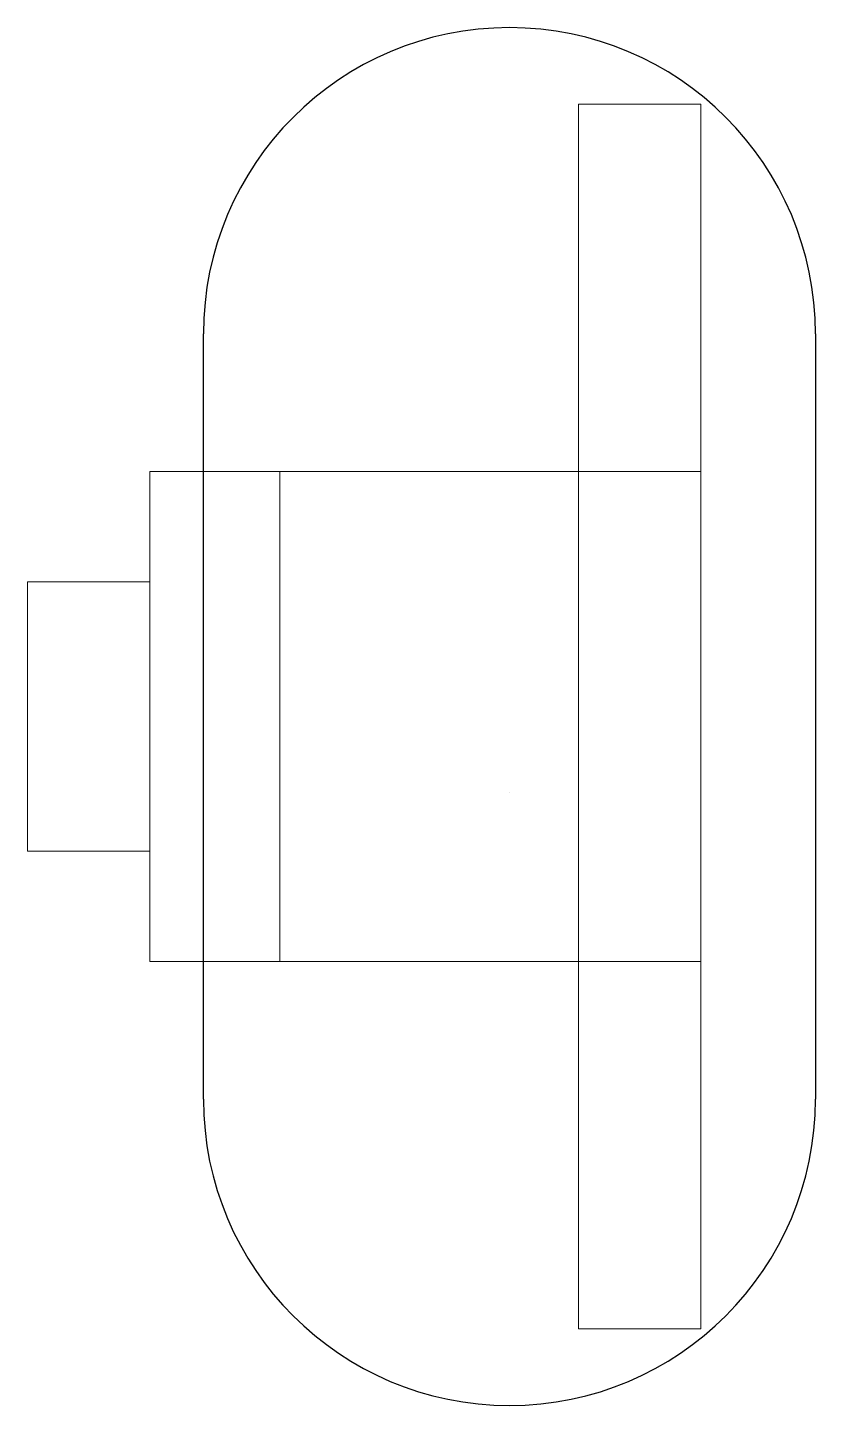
# Model space of a CAD drawing. Extents: x 314.24 to 314.88, y 547.38 to 548.51.
import ezdxf

# ---------------------------------------------------------------- set-up
doc = ezdxf.new("R2010")
doc.units = 0
doc.header["$LTSCALE"] = 2.6966
doc.header["$MEASUREMENT"] = 0
doc.layers.add('Z0_CUT500', color=5, linetype='Continuous')
doc.layers.add('Z0_TOPCOMP', color=6, linetype='Continuous')

msp = doc.modelspace()

# ---------------------------------------------------------------- linework, layer by layer
at = {"layer": 'Z0_CUT500', "color": 5, "linetype": 'Continuous', "lineweight": 25}
for p, q in [((314.3817, 547.63), (314.3817, 548.255)), ((314.8817, 548.255), (314.8817, 547.63))]:
    msp.add_line(p, q, dxfattribs=at)
for centre, start, end in [((314.6317, 548.255), 0, 180), ((314.6317, 547.63), 180, 0)]:
    msp.add_arc(centre, 0.25, start, end, dxfattribs=at)
at = {"layer": 'Z0_TOPCOMP', "color": 6, "linetype": 'Continuous', "lineweight": 5}
for p, q in [((314.6317, 548.5051), (314.6317, 548.5051)), ((314.6317, 548.5051), (314.6317, 548.5051)), ((314.688, 548.4426), (314.688, 547.4426)), ((314.788, 548.4426), (314.688, 548.4426)), ((314.788, 547.4426), (314.788, 548.4426)), ((314.338, 548.1426), (314.788, 548.1426)), ((314.338, 547.7426), (314.338, 548.1426)), ((314.3817, 548.1426), (314.4442, 548.1426)), ((314.3817, 547.7426), (314.3817, 548.1426)), ((314.4442, 548.1426), (314.4442, 547.7426)), ((314.788, 548.1426), (314.788, 547.7426)), ((314.238, 548.0526), (314.338, 548.0526)), ((314.238, 547.8326), (314.238, 548.0526)), ((314.338, 548.0526), (314.338, 547.8326)), ((314.6317, 547.8801), (314.6317, 547.8801)), ((314.338, 547.8326), (314.238, 547.8326)), ((314.788, 547.7426), (314.338, 547.7426)), ((314.4442, 547.7426), (314.3817, 547.7426)), ((314.688, 547.4426), (314.788, 547.4426)), ((314.6317, 547.3801), (314.6317, 547.3801))]:
    msp.add_line(p, q, dxfattribs=at)

doc.saveas('drawing.dxf')
